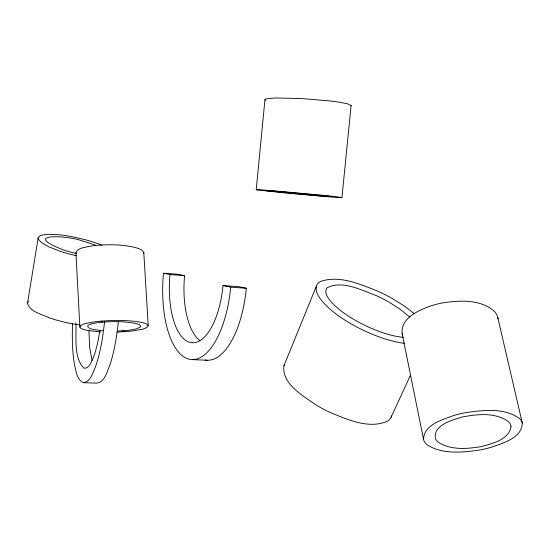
<?xml version="1.0" encoding="UTF-8"?>
<svg xmlns="http://www.w3.org/2000/svg" width="550" height="550" viewBox="0 0 550 550"><rect width="100%" height="100%" fill="white"/><g stroke="black" fill="none" stroke-linecap="round" stroke-linejoin="round"><path stroke-width="0.82" d="M88.914 330.344L89.636 347.215L92.056 360.477M101.881 245.114L95.411 242.749A60.583 17.476 9.5 0 0 85.821 239.869C71.837 236.479 57.262 233.042 42.811 234.981A21.367 6.016 9.5 0 0 39.188 236.383L38.163 237.916L38.314 239.133L41.635 242.742L48.874 246.833L59.29 250.951A58.328 16.28 9.8 0 0 69.176 253.969L76.381 255.764M100.76 331.932L87.409 330.44A63.841 8.883 -3.6 0 1 82.782 329.223L80.678 328.171L79.846 327.044L75.934 252.739C77.495 247.699 84.666 247.692 88.942 246.386A23.038 4.359 -3.1 0 1 96.807 245.341C110.323 244.324 124.224 244.406 137.363 248.112A62.707 11.605 -3 0 1 141.591 249.934L143.784 252.436L148.225 325.559C145.853 330.007 138.847 329.402 134.496 330.674A22.571 3.066 -3.5 0 1 126.933 331.526L117.109 332.097M38.163 237.916L27.521 303.256C29.92 311.774 41.085 313.919 48.166 317.384A57.578 18.494 9.6 0 0 57.894 320.506L68.248 323.056L80.114 325.057M72.586 323.819C72.043 337.466 72.201 351.23 74.498 364.719C76.154 370.893 76.684 379.961 83.49 382.69L96.91 383.158C105.249 381.762 107.209 371.009 110.103 364.43C114.524 350.584 116.848 336.153 118.319 321.722M75.879 322.933C76.594 337.006 73.384 357.094 83.786 368.149C89.224 368.947 91.279 361.763 93.191 357.933C96.511 349.298 98.361 340.182 99.784 331.066M79.846 327.044C82.191 322.781 88.839 323.297 93.046 322.066A23.244 3.245 -3.4 0 1 100.987 321.145C114.572 320.148 128.384 319.907 141.817 322.451A63.257 8.635 -3.3 0 1 146.053 323.737L148.225 325.559M256.218 189.736L264.935 99.811L266.193 98.945L270.311 98.319A76.258 5.603 5.2 0 1 277.083 97.996L302.431 98.601L330.44 100.987A28.236 2.138 5.3 0 1 339.46 102.218L347.428 103.778L351.106 105.456L341.956 197.532L335.252 197.278A77.681 1.004 5.5 0 1 328.164 196.756L282.418 192.692L256.218 189.736L261.429 189.894A76.058 0.956 5.5 0 1 268.104 190.369L321.145 195.106A28.16 0.364 5.5 0 1 330.172 196.041L341.956 197.532M104.548 321.722C102.933 337.006 100.478 352.33 95.453 366.898C92.826 372.549 90.777 381.734 83.49 382.69M351.106 105.456L350.824 105.923M143.667 253.454L143.784 252.436M27.521 303.256L27.706 302.631M414.232 313.672L404.869 306.412L392.226 298.478A88.839 43.134 23.4 0 0 378.317 291.411C360.429 284.364 339.817 274.883 320.506 281.435A31.041 14.664 22.8 0 0 316.642 285.512C314.614 291.988 319.543 298.038 323.434 302.686C331.293 311.3 341.014 317.969 351.031 323.826A84.652 39.071 23.4 0 0 365.578 331.327C378.084 336.985 391.215 341.605 404.869 343.406M316.642 285.519L283.951 365.716C281.476 383.955 303.662 396.117 316.25 405.089A81.971 41.944 23.9 0 0 330.234 412.534C347.916 419.629 369.518 429.715 388.183 420.791A30.429 15.929 24.6 0 0 391.531 415.917M391.043 417.306L410.486 375.203M28.064 302.039L28.579 301.496M118.009 331.066L129.408 330.227L136.868 328.776L140.676 326.7L140.367 325.401L138.813 324.459A55.729 7.611 -3.3 0 0 135.039 323.338C123.454 321.193 111.54 321.262 99.846 322.403C97.542 322.678 81.874 324.5 89.946 328.508A56.244 7.824 -3.6 0 0 93.974 329.587L102.699 330.715M192.356 359.604L207.481 360.264M230.725 287.176A79.743 34.093 -86 0 1 189.551 359.301A79.743 34.093 -86 0 1 163.474 273.24L169.964 274.581A62.927 26.888 -86 0 0 190.527 342.526A62.927 26.888 -86 0 0 223.011 285.574L230.725 287.176L246.352 288.248A79.338 34.643 -86 0 1 205.219 360.071M223.011 285.574L238.514 286.646L246.352 288.248M163.474 273.24L177.994 274.278L184.594 275.632A62.611 27.328 -86 0 0 199.533 340.312M169.964 274.581L184.594 275.632M403.769 337.439C391.304 336.222 379.356 331.932 367.998 326.837A74.573 34.409 23.4 0 1 355.252 320.279C346.081 314.889 337.04 308.811 330.137 300.609C327.504 297.241 323.764 291.906 327.064 287.808C342.334 279.84 361.357 290.29 376.062 295.494A78.258 37.984 23.4 0 1 388.382 301.757L399.493 308.749L409.784 317.048M76.347 253.591L71.782 252.423A51.391 14.341 9.8 0 1 63.106 249.782C19.559 232.911 68.681 235.139 83.366 241.306A53.377 15.393 9.5 0 1 91.843 243.856L95.721 245.238M122.671 330.853L124.898 331.691M100.987 321.145L102.609 322.121M265.389 100.313L264.935 99.811M423.582 439.643L424.016 440.866A99.578 28.112 -11.6 0 0 427.769 445.273C443.011 454.438 462.124 452.519 478.988 450.113A34.719 9.598 -11 0 0 491.033 447.342C502.721 443.114 521.696 438.281 522.335 423.259L497.764 317.46A94.132 32.773 -11 0 0 494.801 311.781C481.092 299.056 460.075 300.259 442.832 302.871A34.973 12.416 -11.6 0 0 430.293 306.089C418.351 310.434 400.455 318.264 402.146 333.63L423.582 439.643C423.445 424.854 442.283 419.788 453.558 415.566A36.128 10.416 -11 0 1 466.572 412.486C483.959 410.142 504.487 407.584 519.551 418.536A97.151 27.452 -10.5 0 1 522.335 423.259M402.146 333.63L402.621 335.094M75.934 252.739L76.072 253.254M497.764 317.46L497.991 318.972M283.951 365.716A30.044 15.723 23.1 0 1 284.611 364.43M511.026 426.724C508.647 439.918 492.229 443.644 481.106 446.607C467.101 448.972 451.124 450.257 438.549 442.454A87.711 24.75 -11.6 0 1 435.339 438.536C433.159 424.916 452.32 420.09 462.199 417.017C477.242 414.123 495.096 412.149 508.296 421.493A85.573 24.172 -10.5 0 1 510.854 425.618L511.026 426.724M332.764 196.659L327.078 196.446A68.427 0.887 5.5 0 1 320.87 195.992L265.183 190.596L269.851 190.747A67.004 0.846 5.5 0 1 275.784 191.173L332.764 196.659"/></g></svg>
